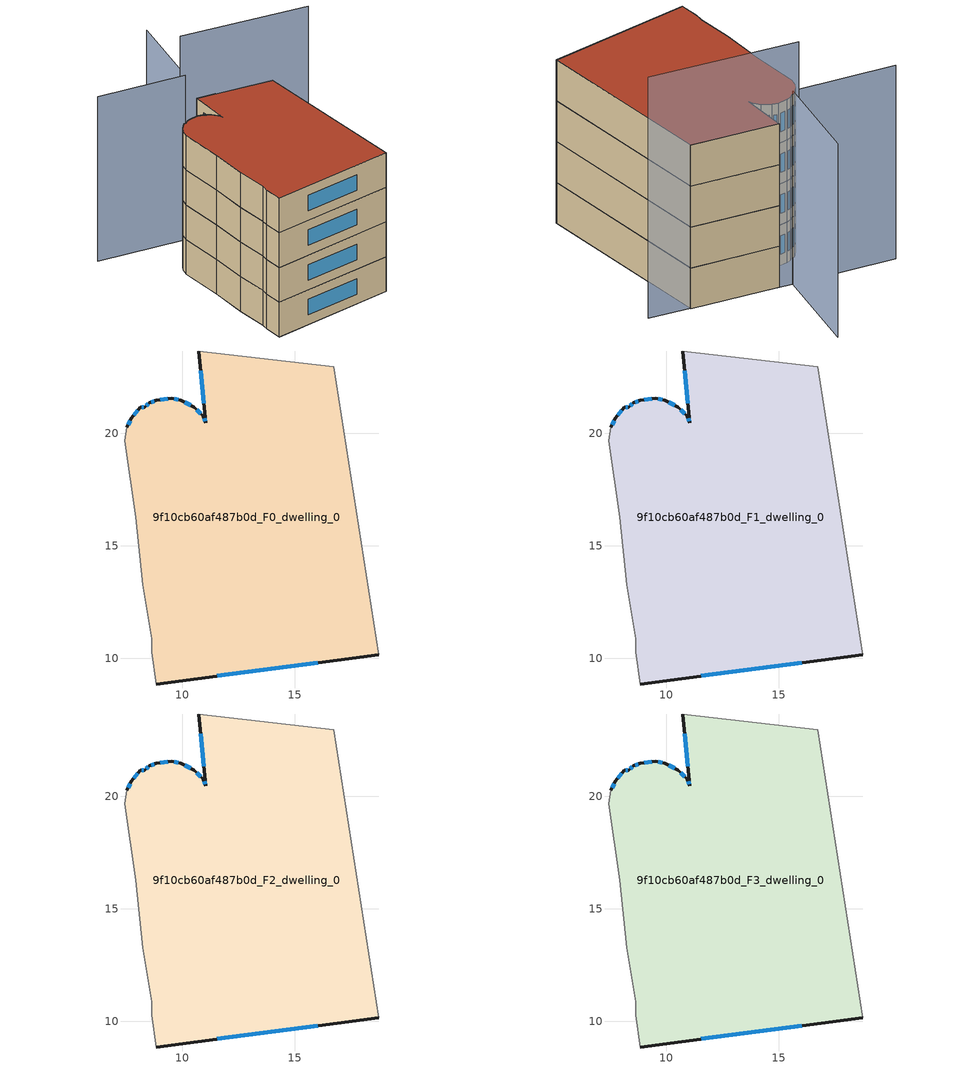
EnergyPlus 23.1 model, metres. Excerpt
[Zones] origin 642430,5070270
9f10cb60af487b0d_F0_dwelling_0
 floor ground (EU_floor_Construction): 18.75,10.16 16.75,22.96 10.75,23.67 11.05,20.46 10.94,20.76 10.55,21.17 9.94,21.47 9.54,21.57 8.84,21.47 8.54,21.37 8.34,21.17 8.14,21.17 7.74,20.67 7.54,20.27 7.44,19.67 7.94,16.26 8.24,13.26 8.64,10.86 8.64,10.26 8.84,8.86 z0
 wall outside (EU_wall_Construction): 7.54,20.27 7.74,20.67 8.14,21.17 8.34,21.17 8.54,21.37 8.84,21.47 9.54,21.57 9.94,21.47 10.55,21.17 10.94,20.76 11.05,20.46 10.75,23.67 / 18.75,10.16 8.84,8.86 z0:3
 wall adiabatic (EU_wall_Construction): 10.75,23.67 16.75,22.96 18.75,10.16 / 8.84,8.86 8.64,10.26 8.64,10.86 8.24,13.26 7.94,16.26 7.44,19.67 7.54,20.27 z0:3
 window (EU_Window_Construction): 7.6,20.38 7.69,20.56 / 7.85,20.8 8.03,21.03 / 8.2,21.17 8.29,21.17 / 8.4,21.22 8.49,21.31 / 8.63,21.39 8.76,21.44 / 9.04,21.49 9.35,21.54 / 9.65,21.54 9.83,21.49 / 10.11,21.38 10.38,21.25 / 10.66,21.06 10.83,20.88 / 10.97,20.68 11.02,20.55 / 10.96,21.35 10.83,22.79 / 16.02,9.8 11.57,9.21 z0.83:2.17
9f10cb60af487b0d_F1_dwelling_0
 floor to 9f10cb60af487b0d_F0_dwelling_0 (EU_floor_Construction): 18.75,10.16 16.75,22.96 10.75,23.67 11.04,20.46 10.94,20.76 10.54,21.17 9.94,21.47 9.54,21.57 8.84,21.47 8.54,21.37 8.34,21.17 8.14,21.17 7.74,20.67 7.54,20.27 7.44,19.67 7.94,16.26 8.24,13.26 8.64,10.86 8.64,10.26 8.84,8.86 z3
 wall outside (EU_wall_Construction): 7.54,20.27 7.74,20.67 8.14,21.17 8.34,21.17 8.54,21.37 8.84,21.47 9.54,21.57 9.94,21.47 10.55,21.17 10.94,20.76 11.05,20.46 10.75,23.67 / 18.75,10.16 8.84,8.86 z3:6
 wall adiabatic (EU_wall_Construction): 10.75,23.67 16.75,22.96 18.75,10.16 / 8.84,8.86 8.64,10.26 8.64,10.86 8.24,13.26 7.94,16.26 7.44,19.67 7.54,20.27 z3:6
 window (EU_Window_Construction): 7.6,20.38 7.69,20.56 / 7.85,20.8 8.03,21.03 / 8.2,21.17 8.29,21.17 / 8.4,21.22 8.49,21.31 / 8.63,21.39 8.76,21.44 / 9.04,21.49 9.35,21.54 / 9.65,21.54 9.83,21.49 / 10.11,21.38 10.38,21.25 / 10.66,21.06 10.83,20.88 / 10.97,20.68 11.02,20.55 / 10.96,21.35 10.83,22.79 / 16.02,9.8 11.57,9.21 z3.83:5.17
9f10cb60af487b0d_F2_dwelling_0
 floor to 9f10cb60af487b0d_F1_dwelling_0 (EU_floor_Construction): 18.75,10.16 16.75,22.96 10.75,23.67 11.04,20.46 10.94,20.76 10.54,21.17 9.94,21.47 9.54,21.57 8.84,21.47 8.54,21.37 8.34,21.17 8.14,21.17 7.74,20.67 7.54,20.27 7.44,19.67 7.94,16.26 8.24,13.26 8.64,10.86 8.64,10.26 8.84,8.86 z6
 wall outside (EU_wall_Construction): 7.54,20.27 7.74,20.67 8.14,21.17 8.34,21.17 8.54,21.37 8.84,21.47 9.54,21.57 9.94,21.47 10.55,21.17 10.94,20.76 11.05,20.46 10.75,23.67 / 18.75,10.16 8.84,8.86 z6:9
 wall adiabatic (EU_wall_Construction): 10.75,23.67 16.75,22.96 18.75,10.16 / 8.84,8.86 8.64,10.26 8.64,10.86 8.24,13.26 7.94,16.26 7.44,19.67 7.54,20.27 z6:9
 window (EU_Window_Construction): 7.6,20.38 7.69,20.56 / 7.85,20.8 8.03,21.03 / 8.2,21.17 8.29,21.17 / 8.4,21.22 8.49,21.31 / 8.63,21.39 8.76,21.44 / 9.04,21.49 9.35,21.54 / 9.65,21.54 9.83,21.49 / 10.11,21.38 10.38,21.25 / 10.66,21.06 10.83,20.88 / 10.97,20.68 11.02,20.55 / 10.96,21.35 10.83,22.79 / 16.02,9.8 11.57,9.21 z6.83:8.17
9f10cb60af487b0d_F3_dwelling_0
 floor to 9f10cb60af487b0d_F2_dwelling_0 (EU_floor_Construction): 18.75,10.16 16.75,22.96 10.75,23.67 11.04,20.46 10.94,20.76 10.54,21.17 9.94,21.47 9.54,21.57 8.84,21.47 8.54,21.37 8.34,21.17 8.14,21.17 7.74,20.67 7.54,20.27 7.44,19.67 7.94,16.26 8.24,13.26 8.64,10.86 8.64,10.26 8.84,8.86 z9
 wall outside (EU_wall_Construction): 7.54,20.27 7.74,20.67 8.14,21.17 8.34,21.17 8.54,21.37 8.84,21.47 9.54,21.57 9.94,21.47 10.55,21.17 10.94,20.76 11.05,20.46 10.75,23.67 / 18.75,10.16 8.84,8.86 z9:12
 wall adiabatic (EU_wall_Construction): 10.75,23.67 16.75,22.96 18.75,10.16 / 8.84,8.86 8.64,10.26 8.64,10.86 8.24,13.26 7.94,16.26 7.44,19.67 7.54,20.27 z9:12
 window (EU_Window_Construction): 7.6,20.38 7.69,20.56 / 7.85,20.8 8.03,21.03 / 8.2,21.17 8.29,21.17 / 8.4,21.22 8.49,21.31 / 8.63,21.39 8.76,21.44 / 9.04,21.49 9.35,21.54 / 9.65,21.54 9.83,21.49 / 10.11,21.38 10.38,21.25 / 10.66,21.06 10.83,20.88 / 10.97,20.68 11.02,20.55 / 10.96,21.35 10.83,22.79 / 16.02,9.8 11.57,9.21 z9.83:11.17
 roof outside (EU_roof_Construction): 16.75,22.96 18.75,10.16 8.84,8.86 8.64,10.26 8.64,10.86 8.24,13.26 7.94,16.26 7.44,19.67 7.54,20.27 7.74,20.67 8.14,21.17 8.34,21.17 8.54,21.37 8.84,21.47 9.54,21.57 9.94,21.47 10.55,21.17 10.94,20.76 11.05,20.46 10.75,23.67 z12
shading: 10.61,30.48 9.85,23.77 / 9.85,23.77 2.88,24.57 z0:14.2; 19.56,22.51 9.45,23.82 z0:17.7
[Building]
EU S2 Campaign: North Axis=0; Terrain=City; Solar Distribution=FullExterior
[Site:Location]
Lyon-Bron: Latitude=45.75; Longitude=5; Time Zone=1; Elevation=198
[SizingPeriod:WeatherFileDays]
AnnualSizingPeriod: Begin Month=1; Begin Day of Month=1; End Month=12; End Day of Month=31; Day of Week for Start Day=Monday; Use Weather File Daylight Saving Period=No; Use Weather File Rain and Snow Indicators=No
[MATERIAL]
EU_InternalMass_Material: Roughness=MediumRough; Thickness=0.1; Conductivity=1; Density=1800; Specific Heat=900; Thermal Absorptance=0.9; Solar Absorptance=0.7; Visible Absorptance=0.7
[MATERIAL:NOMASS] Roughness=MediumRough; Thermal Absorptance=0.9; Solar Absorptance=0.7; Visible Absorptance=0.7
Name | Thermal Resistance
EU_wall_NoMass | 0.87146
EU_roof_NoMass | 0.842276
EU_floor_NoMass | 0.496999
[WINDOWMATERIAL:SIMPLEGLAZINGSYSTEM]
EU_Window_SimpleGlazing: UFactor=2.2525; Solar Heat Gain Coefficient=0.76; Visible Transmittance=0.76
[CONSTRUCTION]
EU_wall_Construction: EU_wall_NoMass
EU_roof_Construction: EU_roof_NoMass
EU_floor_Construction: EU_floor_NoMass
EU_InternalMass_Construction: EU_InternalMass_Material
EU_Window_Construction: EU_Window_SimpleGlazing
[ZONE] Type=1; Multiplier=1; Ceiling Height=autocalculate; Floor Area=autocalculate; Part of Total Floor Area=Yes
Name | Volume
9f10cb60af487b0d_F0_dwelling_0 | 385.512
9f10cb60af487b0d_F1_dwelling_0; 9f10cb60af487b0d_F2_dwelling_0 | 385.51
9f10cb60af487b0d_F3_dwelling_0 | 1156.53
[INTERNALMASS] Construction=EU_InternalMass_Construction; Surface Area=128.504
Name | Zone or ZoneList
9f10cb60af487b0d_F0_dwelling_0_EU_InternalMass | 9f10cb60af487b0d_F0_dwelling_0
9f10cb60af487b0d_F1_dwelling_0_EU_InternalMass | 9f10cb60af487b0d_F1_dwelling_0
9f10cb60af487b0d_F2_dwelling_0_EU_InternalMass | 9f10cb60af487b0d_F2_dwelling_0
9f10cb60af487b0d_F3_dwelling_0_EU_InternalMass | 9f10cb60af487b0d_F3_dwelling_0
[OTHEREQUIPMENT] Fuel Type=Electricity; Design Level Calculation Method=Watts/Area; Power per Zone Floor Area=1; Fraction Latent=0; Fraction Radiant=0; Fraction Lost=0; Carbon Dioxide Generation Rate=0; EndUse Subcategory=EU_Step8_InternalGains
Name | Zone or ZoneList or Space or SpaceList | Schedule
EU_Step8_InternalGain_9f10cb60af487b0d_F0_dwelling_0_f000 | 9f10cb60af487b0d_F0_dwelling_0 | EU_Step8_GainSchedule_9f10cb60af487b0d_F0_dwelling_0_f000
EU_Step8_InternalGain_9f10cb60af487b0d_F1_dwelling_0_f000 | 9f10cb60af487b0d_F1_dwelling_0 | EU_Step8_GainSchedule_9f10cb60af487b0d_F1_dwelling_0_f000
EU_Step8_InternalGain_9f10cb60af487b0d_F2_dwelling_0_f000 | 9f10cb60af487b0d_F2_dwelling_0 | EU_Step8_GainSchedule_9f10cb60af487b0d_F2_dwelling_0_f000
EU_Step8_InternalGain_9f10cb60af487b0d_F3_dwelling_0_f000 | 9f10cb60af487b0d_F3_dwelling_0 | EU_Step8_GainSchedule_9f10cb60af487b0d_F3_dwelling_0_f000
[ZONEVENTILATION:DESIGNFLOWRATE] Schedule=EU_AlwaysOn; Design Flow Rate Calculation Method=AirChanges/Hour; Air Changes per Hour=0.425; Ventilation Type=Natural; Fan Pressure Rise=0; Fan Total Efficiency=1; Constant Term Coefficient=1; Temperature Term Coefficient=0; Velocity Term Coefficient=0; Velocity Squared Term Coefficient=0; Minimum Indoor Temperature=-100; Maximum Indoor Temperature=100; Delta Temperature=-100; Minimum Outdoor Temperature=-100; Maximum Outdoor Temperature=100; Maximum Wind Speed=40
Name | Zone or ZoneList or Space or SpaceList
EU_ConstantAir_9f10cb60af487b0d_F0_dwelling_0 | 9f10cb60af487b0d_F0_dwelling_0
EU_ConstantAir_9f10cb60af487b0d_F1_dwelling_0 | 9f10cb60af487b0d_F1_dwelling_0
EU_ConstantAir_9f10cb60af487b0d_F2_dwelling_0 | 9f10cb60af487b0d_F2_dwelling_0
EU_ConstantAir_9f10cb60af487b0d_F3_dwelling_0 | 9f10cb60af487b0d_F3_dwelling_0
[HVACTEMPLATE:THERMOSTAT] Constant Heating Setpoint=20; Constant Cooling Setpoint=50
EU_HeatOnly_9f10cb60af487b0d_F0_dwelling_0; EU_HeatOnly_9f10cb60af487b0d_F1_dwelling_0; EU_HeatOnly_9f10cb60af487b0d_F2_dwelling_0; EU_HeatOnly_9f10cb60af487b0d_F3_dwelling_0
[HVACTEMPLATE:ZONE:IDEALLOADSAIRSYSTEM] System Availability Schedule=EU_AlwaysOn; Maximum Heating Supply Air Temperature=50; Minimum Cooling Supply Air Temperature=13; Maximum Heating Supply Air Humidity Ratio=0.0156; Minimum Cooling Supply Air Humidity Ratio=0.0077; Heating Limit=NoLimit; Cooling Limit=NoLimit; Heating Availability Schedule=EU_AlwaysOn; Cooling Availability Schedule=EU_CoolingOff; Dehumidification Control Type=ConstantSensibleHeatRatio; Cooling Sensible Heat Ratio=0.7; Dehumidification Setpoint=60; Humidification Control Type=None; Humidification Setpoint=30; Outdoor Air Method=None; Outdoor Air Flow Rate per Person=0.00944; Outdoor Air Flow Rate per Zone Floor Area=0; Outdoor Air Flow Rate per Zone=0; Demand Controlled Ventilation Type=None; Outdoor Air Economizer Type=NoEconomizer; Heat Recovery Type=None; Sensible Heat Recovery Effectiveness=0.7; Latent Heat Recovery Effectiveness=0.65
Name | Template Thermostat
9f10cb60af487b0d_F0_dwelling_0 | EU_HeatOnly_9f10cb60af487b0d_F0_dwelling_0
9f10cb60af487b0d_F1_dwelling_0 | EU_HeatOnly_9f10cb60af487b0d_F1_dwelling_0
9f10cb60af487b0d_F2_dwelling_0 | EU_HeatOnly_9f10cb60af487b0d_F2_dwelling_0
9f10cb60af487b0d_F3_dwelling_0 | EU_HeatOnly_9f10cb60af487b0d_F3_dwelling_0
[SIZING:ZONE] Zone Cooling Design Supply Air Temperature Input Method=SupplyAirTemperature; Zone Cooling Design Supply Air Temperature=13; Zone Heating Design Supply Air Temperature Input Method=SupplyAirTemperature; Zone Heating Design Supply Air Temperature=50; Zone Cooling Design Supply Air Humidity Ratio=0.008; Zone Heating Design Supply Air Humidity Ratio=0.008; Cooling Design Air Flow Method=DesignDay; Cooling Design Air Flow Rate=0; Cooling Minimum Air Flow per Zone Floor Area=0.000762; Cooling Minimum Air Flow=0; Cooling Minimum Air Flow Fraction=0.2; Heating Design Air Flow Method=DesignDay; Heating Design Air Flow Rate=0; Heating Maximum Air Flow per Zone Floor Area=0.002032; Heating Maximum Air Flow=0.141576; Heating Maximum Air Flow Fraction=0.3; Account for Dedicated Outdoor Air System=No; Dedicated Outdoor Air System Control Strategy=NeutralSupplyAir; Dedicated Outdoor Air Low Setpoint Temperature for Design=autosize; Dedicated Outdoor Air High Setpoint Temperature for Design=autosize; Zone Load Sizing Method=Sensible Load Only No Latent Load; Zone Latent Cooling Design Supply Air Humidity Ratio Input Method=HumidityRatioDifference; Zone Cooling Design Supply Air Humidity Ratio Difference=0.005; Zone Latent Heating Design Supply Air Humidity Ratio Input Method=HumidityRatioDifference; Zone Humidification Design Supply Air Humidity Ratio Difference=0.005
9f10cb60af487b0d_F0_dwelling_0; 9f10cb60af487b0d_F1_dwelling_0; 9f10cb60af487b0d_F2_dwelling_0; 9f10cb60af487b0d_F3_dwelling_0
[SCHEDULE:CONSTANT]
Name | Hourly Value
EU_AlwaysOn | 1
EU_CoolingOff | 0
[SCHEDULE:FILE] Column Number=1; Rows to Skip at Top=0; Number of Hours of Data=8760; Column Separator=Comma; Interpolate to Timestep=No; Minutes per Item=60; Adjust Schedule for Daylight Savings=Yes
Name | File
EU_Step8_GainSchedule_9f10cb60af487b0d_F0_dwelling_0_f000 | ../../schedules/9f10cb60af487b0d/9f10cb60af487b0d_F0_dwelling_0_f000_gain.csv
EU_Step8_GainSchedule_9f10cb60af487b0d_F1_dwelling_0_f000 | ../../schedules/9f10cb60af487b0d/9f10cb60af487b0d_F1_dwelling_0_f000_gain.csv
EU_Step8_GainSchedule_9f10cb60af487b0d_F2_dwelling_0_f000 | ../../schedules/9f10cb60af487b0d/9f10cb60af487b0d_F2_dwelling_0_f000_gain.csv
EU_Step8_GainSchedule_9f10cb60af487b0d_F3_dwelling_0_f000 | ../../schedules/9f10cb60af487b0d/9f10cb60af487b0d_F3_dwelling_0_f000_gain.csv
